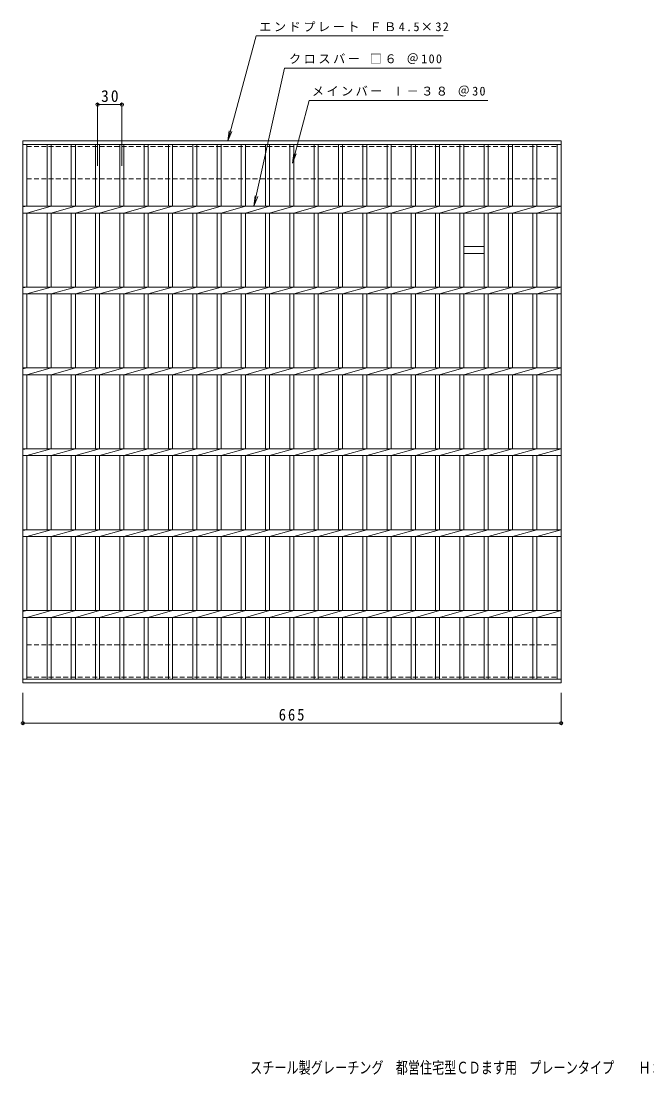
# Model space of a CAD drawing. Units: millimetres, scale not verified. Extents: x -714 to 832, y -677 to 626.
# Drawn here: x -714 to 59, y -677 to 626 of the extents above; entities that cross this region are included whole.
import ezdxf
from ezdxf.enums import TextEntityAlignment as Align

# ---------------------------------------------------------------- set-up
doc = ezdxf.new("R2010")
doc.units = ezdxf.units.MM
doc.header["$LTSCALE"] = 5
doc.header["$PDMODE"] = 32
doc.header["$PDSIZE"] = 4
doc.linetypes.add('DASHED1', pattern=[1.8, 1.2, -0.6])
for name, color, linetype, lineweight in [('1-1_1-1ﾚｲﾔ', 2, 'Continuous', 9), ('1-2_1-2ﾚｲﾔ', 3, 'Continuous', 9), ('1-4_1-4ﾚｲﾔ', 7, 'Continuous', 9), ('F-5_F-5ﾚｲﾔ', 2, 'Continuous', 9)]:
    doc.layers.add(name, color=color, linetype=linetype, lineweight=lineweight)
doc.styles.add('ＭＳ ゴシック', font='')
doc.styles.get('ＭＳ ゴシック').set_extended_font_data('MS Gothic')

msp = doc.modelspace()

# ---------------------------------------------------------------- linework, layer by layer
at = {"layer": '1-1_1-1ﾚｲﾔ', "linetype": 'DASHED1'}
for p, q in [((-707.027, 431.256), (-707.027, 471.256)), ((-707.027, 431.256), (-52.027, 431.256)), ((-707.027, -144.744), (-707.027, -184.744)), ((-707.027, -144.744), (-52.027, -144.744))]:
    msp.add_line(p, q, dxfattribs=at)
for points in [[(-707.027, 471.256), (-52.027, 471.256), (-52.027, 431.256)], [(-707.027, -184.744), (-52.027, -184.744), (-52.027, -144.744)]]:
    msp.add_lwpolyline(points, dxfattribs=at)
at = {"layer": '1-2_1-2ﾚｲﾔ'}
for p, q in [((-712.027, 478.256), (-47.027, 478.256)), ((-712.027, -191.744), (-712.027, 478.256)), ((-712.027, 473.756), (-47.027, 473.756)), ((-707.027, 397.496), (-707.027, 473.756)), ((-682.026, 473.756), (-682.026, 397.496)), ((-677.027, 473.756), (-677.027, 397.496)), ((-652.027, 473.756), (-652.027, 397.496)), ((-647.026, 473.756), (-647.026, 397.496)), ((-622.027, 473.756), (-622.027, 397.496)), ((-617.027, 473.756), (-617.027, 397.496)), ((-592.026, 473.756), (-592.026, 397.496)), ((-587.027, 473.756), (-587.027, 397.496)), ((-562.027, 473.756), (-562.027, 397.496)), ((-557.027, 473.756), (-557.027, 397.496)), ((-532.026, 473.756), (-532.026, 397.496)), ((-527.027, 473.756), (-527.027, 397.496)), ((-502.027, 473.756), (-502.027, 397.496)), ((-497.027, 473.756), (-497.027, 397.496)), ((-472.027, 473.756), (-472.027, 397.496)), ((-467.027, 473.756), (-467.027, 397.496)), ((-442.027, 473.756), (-442.027, 397.496)), ((-437.027, 473.756), (-437.027, 397.496)), ((-412.027, 473.756), (-412.027, 397.496)), ((-407.027, 473.756), (-407.027, 397.496)), ((-382.027, 473.756), (-382.027, 397.496)), ((-377.027, 473.756), (-377.027, 397.496)), ((-352.027, 473.756), (-352.027, 397.496)), ((-347.027, 473.756), (-347.027, 397.496)), ((-322.027, 473.756), (-322.027, 397.496)), ((-317.027, 473.756), (-317.027, 397.496)), ((-292.026, 473.756), (-292.026, 397.496)), ((-287.027, 473.756), (-287.027, 397.496)), ((-262.026, 473.756), (-262.026, 397.496)), ((-257.027, 473.756), (-257.027, 397.496)), ((-232.027, 473.756), (-232.027, 397.496)), ((-227.028, 473.756), (-227.028, 397.496)), ((-202.027, 473.756), (-202.027, 397.496)), ((-197.028, 473.756), (-197.028, 397.496)), ((-172.028, 473.756), (-172.028, 397.496)), ((-167.028, 473.756), (-167.028, 397.496)), ((-142.028, 473.756), (-142.028, 397.496)), ((-137.029, 473.756), (-137.029, 397.496)), ((-112.028, 473.756), (-112.028, 397.496)), ((-107.029, 473.756), (-107.029, 397.496)), ((-82.029, 473.756), (-82.029, 397.496)), ((-77.03, 473.756), (-77.03, 397.496)), ((-52.027, 473.756), (-52.027, 397.496)), ((-47.027, 478.256), (-47.027, -191.744)), ((-712.027, 397.496), (-47.027, 397.496)), ((-707.027, 397.496), (-712.027, 396.496)), ((-677.027, 397.496), (-707.027, 389.016)), ((-647.026, 397.496), (-677.027, 389.016)), ((-617.027, 397.496), (-647.026, 389.016)), ((-587.027, 397.496), (-617.027, 389.016)), ((-557.027, 397.496), (-587.027, 389.016)), ((-527.027, 397.496), (-557.027, 389.016)), ((-497.027, 397.496), (-527.027, 389.016)), ((-467.027, 397.496), (-497.027, 389.016)), ((-437.027, 397.496), (-467.027, 389.016)), ((-407.027, 397.496), (-437.027, 389.016)), ((-377.027, 397.496), (-407.027, 389.016)), ((-347.027, 397.496), (-377.027, 389.016)), ((-317.027, 397.496), (-347.027, 389.016)), ((-287.027, 397.496), (-317.027, 389.016)), ((-257.027, 397.496), (-287.027, 389.016)), ((-227.026, 397.496), (-257.027, 389.016)), ((-712.027, 389.016), (-47.027, 389.016)), ((-707.027, 297.496), (-707.027, 389.016)), ((-682.026, 389.016), (-682.026, 297.496)), ((-677.027, 389.016), (-677.027, 297.496)), ((-652.027, 389.016), (-652.027, 297.496)), ((-647.026, 389.016), (-647.026, 297.496)), ((-622.027, 389.016), (-622.027, 297.496)), ((-617.027, 389.016), (-617.027, 297.496)), ((-592.026, 389.016), (-592.026, 297.496)), ((-587.027, 389.016), (-587.027, 297.496)), ((-562.027, 389.016), (-562.027, 297.496)), ((-557.027, 389.016), (-557.027, 297.496)), ((-532.026, 389.016), (-532.026, 297.496)), ((-527.027, 389.016), (-527.027, 297.496)), ((-502.027, 389.016), (-502.027, 297.496)), ((-497.027, 389.016), (-497.027, 297.496)), ((-472.027, 389.016), (-472.027, 297.496)), ((-467.027, 389.016), (-467.027, 297.496)), ((-442.027, 389.016), (-442.027, 297.496)), ((-437.027, 389.016), (-437.027, 297.496)), ((-412.027, 389.016), (-412.027, 297.496)), ((-407.027, 389.016), (-407.027, 297.496)), ((-382.027, 389.016), (-382.027, 297.496)), ((-377.027, 389.016), (-377.027, 297.496)), ((-352.027, 389.016), (-352.027, 297.496)), ((-347.027, 389.016), (-347.027, 297.496)), ((-322.027, 389.016), (-322.027, 297.496)), ((-317.027, 389.016), (-317.027, 297.496)), ((-292.026, 389.016), (-292.026, 297.496)), ((-287.027, 389.016), (-287.027, 297.496)), ((-262.026, 389.016), (-262.026, 297.496)), ((-257.027, 389.016), (-257.027, 297.496)), ((-232.027, 389.016), (-232.027, 297.496)), ((-202.027, 389.016), (-202.027, 297.496)), ((-172.028, 389.016), (-172.028, 297.496)), ((-142.028, 389.016), (-142.028, 297.496)), ((-112.028, 389.016), (-112.028, 297.496)), ((-82.029, 389.016), (-82.029, 297.496)), ((-52.027, 389.016), (-52.027, 297.496)), ((-167.028, 347.496), (-142.028, 347.496)), ((-167.028, 339.016), (-142.028, 339.016)), ((-712.027, 297.496), (-47.027, 297.496)), ((-707.027, 297.496), (-712.027, 296.496)), ((-712.027, 289.016), (-47.027, 289.016)), ((-677.027, 297.496), (-707.027, 289.016)), ((-707.027, 197.496), (-707.027, 289.016)), ((-682.026, 289.016), (-682.026, 197.496)), ((-647.026, 297.496), (-677.027, 289.016)), ((-677.027, 289.016), (-677.027, 197.496)), ((-652.027, 289.016), (-652.027, 197.496)), ((-617.027, 297.496), (-647.026, 289.016)), ((-647.026, 289.016), (-647.026, 197.496)), ((-622.027, 289.016), (-622.027, 197.496)), ((-587.027, 297.496), (-617.027, 289.016)), ((-617.027, 289.016), (-617.027, 197.496)), ((-592.026, 289.016), (-592.026, 197.496)), ((-557.027, 297.496), (-587.027, 289.016)), ((-587.027, 289.016), (-587.027, 197.496)), ((-562.027, 289.016), (-562.027, 197.496)), ((-527.027, 297.496), (-557.027, 289.016)), ((-557.027, 289.016), (-557.027, 197.496)), ((-532.026, 289.016), (-532.026, 197.496)), ((-497.027, 297.496), (-527.027, 289.016)), ((-527.027, 289.016), (-527.027, 197.496)), ((-502.027, 289.016), (-502.027, 197.496)), ((-467.027, 297.496), (-497.027, 289.016)), ((-497.027, 289.016), (-497.027, 197.496)), ((-472.027, 289.016), (-472.027, 197.496)), ((-437.027, 297.496), (-467.027, 289.016)), ((-467.027, 289.016), (-467.027, 197.496)), ((-442.027, 289.016), (-442.027, 197.496)), ((-407.027, 297.496), (-437.027, 289.016)), ((-437.027, 289.016), (-437.027, 197.496)), ((-412.027, 289.016), (-412.027, 197.496)), ((-377.027, 297.496), (-407.027, 289.016)), ((-407.027, 289.016), (-407.027, 197.496)), ((-382.027, 289.016), (-382.027, 197.496)), ((-347.027, 297.496), (-377.027, 289.016)), ((-377.027, 289.016), (-377.027, 197.496)), ((-352.027, 289.016), (-352.027, 197.496)), ((-317.027, 297.496), (-347.027, 289.016)), ((-347.027, 289.016), (-347.027, 197.496)), ((-322.027, 289.016), (-322.027, 197.496)), ((-287.027, 297.496), (-317.027, 289.016)), ((-317.027, 289.016), (-317.027, 197.496)), ((-292.026, 289.016), (-292.026, 197.496)), ((-257.027, 297.496), (-287.027, 289.016)), ((-287.027, 289.016), (-287.027, 197.496)), ((-262.026, 289.016), (-262.026, 197.496)), ((-227.026, 297.496), (-257.027, 289.016)), ((-257.027, 289.016), (-257.027, 197.496)), ((-232.027, 289.016), (-232.027, 197.496)), ((-202.027, 289.016), (-202.027, 197.496)), ((-172.028, 289.016), (-172.028, 197.496)), ((-142.028, 289.016), (-142.028, 197.496)), ((-112.028, 289.016), (-112.028, 197.496)), ((-82.029, 289.016), (-82.029, 197.496)), ((-52.027, 289.016), (-52.027, 197.496)), ((-712.027, 197.496), (-47.027, 197.496)), ((-707.027, 197.496), (-712.027, 196.496)), ((-677.027, 197.496), (-707.027, 189.016)), ((-647.026, 197.496), (-677.027, 189.016)), ((-617.027, 197.496), (-647.026, 189.016)), ((-587.027, 197.496), (-617.027, 189.016)), ((-557.027, 197.496), (-587.027, 189.016)), ((-527.027, 197.496), (-557.027, 189.016)), ((-497.027, 197.496), (-527.027, 189.016)), ((-467.027, 197.496), (-497.027, 189.016)), ((-437.027, 197.496), (-467.027, 189.016)), ((-407.027, 197.496), (-437.027, 189.016)), ((-377.027, 197.496), (-407.027, 189.016)), ((-347.027, 197.496), (-377.027, 189.016)), ((-317.027, 197.496), (-347.027, 189.016)), ((-287.027, 197.496), (-317.027, 189.016)), ((-257.027, 197.496), (-287.027, 189.016)), ((-227.026, 197.496), (-257.027, 189.016)), ((-197.027, 197.496), (-227.028, 189.016)), ((-167.027, 197.496), (-197.028, 189.016)), ((-137.028, 197.496), (-167.028, 189.016)), ((-107.028, 197.496), (-137.029, 189.016)), ((-77.028, 197.496), (-107.029, 189.016)), ((-47.029, 197.496), (-77.03, 189.016)), ((-712.027, 189.016), (-47.027, 189.016)), ((-707.027, 97.496), (-707.027, 189.016)), ((-682.026, 189.016), (-682.026, 97.496)), ((-677.027, 189.016), (-677.027, 97.496)), ((-652.027, 189.016), (-652.027, 97.496)), ((-647.026, 189.016), (-647.026, 97.496)), ((-622.027, 189.016), (-622.027, 97.496)), ((-617.027, 189.016), (-617.027, 97.496)), ((-592.026, 189.016), (-592.026, 97.496)), ((-587.027, 189.016), (-587.027, 97.496)), ((-562.027, 189.016), (-562.027, 97.496)), ((-557.027, 189.016), (-557.027, 97.496)), ((-532.026, 189.016), (-532.026, 97.496)), ((-527.027, 189.016), (-527.027, 97.496)), ((-502.027, 189.016), (-502.027, 97.496)), ((-497.027, 189.016), (-497.027, 97.496)), ((-472.027, 189.016), (-472.027, 97.496)), ((-467.027, 189.016), (-467.027, 97.496)), ((-442.027, 189.016), (-442.027, 97.496)), ((-437.027, 189.016), (-437.027, 97.496)), ((-412.027, 189.016), (-412.027, 97.496)), ((-407.027, 189.016), (-407.027, 97.496)), ((-382.027, 189.016), (-382.027, 97.496)), ((-377.027, 189.016), (-377.027, 97.496)), ((-352.027, 189.016), (-352.027, 97.496)), ((-347.027, 189.016), (-347.027, 97.496)), ((-322.027, 189.016), (-322.027, 97.496)), ((-317.027, 189.016), (-317.027, 97.496)), ((-292.026, 189.016), (-292.026, 97.496)), ((-287.027, 189.016), (-287.027, 97.496)), ((-262.026, 189.016), (-262.026, 97.496)), ((-257.027, 189.016), (-257.027, 97.496)), ((-232.027, 189.016), (-232.027, 97.496)), ((-227.028, 189.016), (-227.028, 97.496)), ((-202.027, 189.016), (-202.027, 97.496)), ((-197.028, 189.016), (-197.028, 97.496)), ((-172.028, 189.016), (-172.028, 97.496)), ((-167.028, 189.016), (-167.028, 97.496)), ((-142.028, 189.016), (-142.028, 97.496)), ((-137.029, 189.016), (-137.029, 97.496)), ((-112.028, 189.016), (-112.028, 97.496)), ((-107.029, 189.016), (-107.029, 97.496)), ((-82.029, 189.016), (-82.029, 97.496)), ((-77.03, 189.016), (-77.03, 97.496)), ((-52.027, 189.016), (-52.027, 97.496)), ((-712.027, 97.496), (-47.027, 97.496)), ((-707.027, 97.496), (-712.027, 96.496)), ((-677.027, 97.496), (-707.027, 89.016)), ((-647.026, 97.496), (-677.027, 89.016)), ((-617.027, 97.496), (-647.026, 89.016)), ((-587.027, 97.496), (-617.027, 89.016)), ((-557.027, 97.496), (-587.027, 89.016)), ((-527.027, 97.496), (-557.027, 89.016)), ((-497.027, 97.496), (-527.027, 89.016)), ((-467.027, 97.496), (-497.027, 89.016)), ((-437.027, 97.496), (-467.027, 89.016)), ((-407.027, 97.496), (-437.027, 89.016)), ((-377.027, 97.496), (-407.027, 89.016)), ((-347.027, 97.496), (-377.027, 89.016)), ((-317.027, 97.496), (-347.027, 89.016)), ((-287.027, 97.496), (-317.027, 89.016)), ((-257.027, 97.496), (-287.027, 89.016)), ((-227.026, 97.496), (-257.027, 89.016)), ((-197.027, 97.496), (-227.028, 89.016)), ((-167.027, 97.496), (-197.028, 89.016)), ((-137.028, 97.496), (-167.028, 89.016)), ((-107.028, 97.496), (-137.029, 89.016)), ((-77.028, 97.496), (-107.029, 89.016)), ((-47.029, 97.496), (-77.03, 89.016)), ((-712.027, 89.016), (-47.027, 89.016)), ((-707.027, -2.504), (-707.027, 89.016)), ((-682.026, 89.016), (-682.026, -2.504)), ((-677.027, 89.016), (-677.027, -2.504)), ((-652.027, 89.016), (-652.027, -2.504)), ((-647.026, 89.016), (-647.026, -2.504)), ((-622.027, 89.016), (-622.027, -2.504)), ((-617.027, 89.016), (-617.027, -2.504)), ((-592.026, 89.016), (-592.026, -2.504)), ((-587.027, 89.016), (-587.027, -2.504)), ((-562.027, 89.016), (-562.027, -2.504)), ((-557.027, 89.016), (-557.027, -2.504)), ((-532.026, 89.016), (-532.026, -2.504)), ((-527.027, 89.016), (-527.027, -2.504)), ((-502.027, 89.016), (-502.027, -2.504)), ((-497.027, 89.016), (-497.027, -2.504)), ((-472.027, 89.016), (-472.027, -2.504)), ((-467.027, 89.016), (-467.027, -2.504)), ((-442.027, 89.016), (-442.027, -2.504)), ((-437.027, 89.016), (-437.027, -2.504)), ((-412.027, 89.016), (-412.027, -2.504)), ((-407.027, 89.016), (-407.027, -2.504)), ((-382.027, 89.016), (-382.027, -2.504)), ((-377.027, 89.016), (-377.027, -2.504)), ((-352.027, 89.016), (-352.027, -2.504)), ((-347.027, 89.016), (-347.027, -2.504)), ((-322.027, 89.016), (-322.027, -2.504)), ((-317.027, 89.016), (-317.027, -2.504)), ((-292.026, 89.016), (-292.026, -2.504)), ((-287.027, 89.016), (-287.027, -2.504)), ((-262.026, 89.016), (-262.026, -2.504)), ((-257.027, 89.016), (-257.027, -2.504)), ((-232.027, 89.016), (-232.027, -2.504)), ((-227.028, 89.016), (-227.028, -2.504)), ((-202.027, 89.016), (-202.027, -2.504)), ((-197.028, 89.016), (-197.028, -2.504)), ((-172.028, 89.016), (-172.028, -2.504)), ((-167.028, 89.016), (-167.028, -2.504)), ((-142.028, 89.016), (-142.028, -2.504)), ((-137.029, 89.016), (-137.029, -2.504)), ((-112.028, 89.016), (-112.028, -2.504)), ((-107.029, 89.016), (-107.029, -2.504)), ((-82.029, 89.016), (-82.029, -2.504)), ((-77.03, 89.016), (-77.03, -2.504)), ((-52.027, 89.016), (-52.027, -2.504)), ((-712.027, -2.504), (-47.027, -2.504)), ((-707.027, -2.504), (-712.027, -3.504)), ((-712.027, -10.984), (-47.027, -10.984)), ((-677.027, -2.504), (-707.027, -10.984)), ((-707.027, -102.504), (-707.027, -10.984)), ((-682.026, -10.984), (-682.026, -102.504)), ((-647.026, -2.504), (-677.027, -10.984)), ((-677.027, -10.984), (-677.027, -102.504)), ((-652.027, -10.984), (-652.027, -102.504)), ((-617.027, -2.504), (-647.026, -10.984)), ((-647.026, -10.984), (-647.026, -102.504)), ((-622.027, -10.984), (-622.027, -102.504)), ((-587.027, -2.504), (-617.027, -10.984)), ((-617.027, -10.984), (-617.027, -102.504)), ((-592.026, -10.984), (-592.026, -102.504)), ((-557.027, -2.504), (-587.027, -10.984)), ((-587.027, -10.984), (-587.027, -102.504)), ((-562.027, -10.984), (-562.027, -102.504)), ((-527.027, -2.504), (-557.027, -10.984)), ((-557.027, -10.984), (-557.027, -102.504)), ((-532.026, -10.984), (-532.026, -102.504)), ((-497.027, -2.504), (-527.027, -10.984)), ((-527.027, -10.984), (-527.027, -102.504)), ((-502.027, -10.984), (-502.027, -102.504)), ((-467.027, -2.504), (-497.027, -10.984)), ((-497.027, -10.984), (-497.027, -102.504)), ((-472.027, -10.984), (-472.027, -102.504)), ((-437.027, -2.504), (-467.027, -10.984)), ((-467.027, -10.984), (-467.027, -102.504)), ((-442.027, -10.984), (-442.027, -102.504)), ((-407.027, -2.504), (-437.027, -10.984)), ((-437.027, -10.984), (-437.027, -102.504)), ((-412.027, -10.984), (-412.027, -102.504)), ((-377.027, -2.504), (-407.027, -10.984)), ((-407.027, -10.984), (-407.027, -102.504)), ((-382.027, -10.984), (-382.027, -102.504)), ((-347.027, -2.504), (-377.027, -10.984)), ((-377.027, -10.984), (-377.027, -102.504)), ((-352.027, -10.984), (-352.027, -102.504)), ((-317.027, -2.504), (-347.027, -10.984)), ((-347.027, -10.984), (-347.027, -102.504)), ((-322.027, -10.984), (-322.027, -102.504)), ((-287.027, -2.504), (-317.027, -10.984)), ((-317.027, -10.984), (-317.027, -102.504)), ((-292.026, -10.984), (-292.026, -102.504)), ((-257.027, -2.504), (-287.027, -10.984)), ((-287.027, -10.984), (-287.027, -102.504)), ((-262.026, -10.984), (-262.026, -102.504)), ((-227.026, -2.504), (-257.027, -10.984)), ((-257.027, -10.984), (-257.027, -102.504)), ((-232.027, -10.984), (-232.027, -102.504)), ((-197.027, -2.504), (-227.028, -10.984)), ((-227.028, -10.984), (-227.028, -102.504)), ((-202.027, -10.984), (-202.027, -102.504)), ((-167.027, -2.504), (-197.028, -10.984)), ((-197.028, -10.984), (-197.028, -102.504)), ((-172.028, -10.984), (-172.028, -102.504)), ((-137.028, -2.504), (-167.028, -10.984)), ((-167.028, -10.984), (-167.028, -102.504)), ((-142.028, -10.984), (-142.028, -102.504)), ((-107.028, -2.504), (-137.029, -10.984)), ((-137.029, -10.984), (-137.029, -102.504)), ((-112.028, -10.984), (-112.028, -102.504)), ((-77.028, -2.504), (-107.029, -10.984)), ((-107.029, -10.984), (-107.029, -102.504)), ((-82.029, -10.984), (-82.029, -102.504)), ((-47.029, -2.504), (-77.03, -10.984)), ((-77.03, -10.984), (-77.03, -102.504)), ((-52.027, -10.984), (-52.027, -102.504)), ((-712.027, -102.504), (-47.027, -102.504)), ((-707.027, -102.504), (-712.027, -103.504)), ((-677.027, -102.504), (-707.027, -110.984)), ((-647.026, -102.504), (-677.027, -110.984)), ((-617.027, -102.504), (-647.026, -110.984)), ((-587.027, -102.504), (-617.027, -110.984)), ((-557.027, -102.504), (-587.027, -110.984)), ((-527.027, -102.504), (-557.027, -110.984)), ((-497.027, -102.504), (-527.027, -110.984)), ((-467.027, -102.504), (-497.027, -110.984)), ((-437.027, -102.504), (-467.027, -110.984)), ((-407.027, -102.504), (-437.027, -110.984)), ((-377.027, -102.504), (-407.027, -110.984)), ((-347.027, -102.504), (-377.027, -110.984)), ((-317.027, -102.504), (-347.027, -110.984)), ((-287.027, -102.504), (-317.027, -110.984)), ((-257.027, -102.504), (-287.027, -110.984)), ((-227.026, -102.504), (-257.027, -110.984)), ((-197.027, -102.504), (-227.028, -110.984)), ((-167.027, -102.504), (-197.028, -110.984)), ((-137.028, -102.504), (-167.028, -110.984)), ((-107.028, -102.504), (-137.029, -110.984)), ((-77.028, -102.504), (-107.029, -110.984)), ((-47.029, -102.504), (-77.03, -110.984)), ((-712.027, -110.984), (-47.027, -110.984)), ((-707.027, -187.244), (-707.027, -110.984)), ((-682.026, -110.984), (-682.026, -187.244)), ((-677.027, -110.984), (-677.027, -187.244)), ((-652.027, -110.984), (-652.027, -187.244)), ((-647.026, -110.984), (-647.026, -187.244)), ((-622.027, -110.984), (-622.027, -187.244)), ((-617.027, -110.984), (-617.027, -187.244)), ((-592.026, -110.984), (-592.026, -187.244)), ((-587.027, -110.984), (-587.027, -187.244)), ((-562.027, -110.984), (-562.027, -187.244)), ((-557.027, -110.984), (-557.027, -187.244)), ((-532.026, -110.984), (-532.026, -187.244)), ((-527.027, -110.984), (-527.027, -187.244)), ((-502.027, -110.984), (-502.027, -187.244)), ((-497.027, -110.984), (-497.027, -187.244)), ((-472.027, -110.984), (-472.027, -187.244)), ((-467.027, -110.984), (-467.027, -187.244)), ((-442.027, -110.984), (-442.027, -187.244)), ((-437.027, -110.984), (-437.027, -187.244)), ((-412.027, -110.984), (-412.027, -187.244)), ((-407.027, -110.984), (-407.027, -187.244)), ((-382.027, -110.984), (-382.027, -187.244)), ((-377.027, -110.984), (-377.027, -187.244)), ((-352.027, -110.984), (-352.027, -187.244)), ((-347.027, -110.984), (-347.027, -187.244)), ((-322.027, -110.984), (-322.027, -187.244)), ((-317.027, -110.984), (-317.027, -187.244)), ((-292.026, -110.984), (-292.026, -187.244)), ((-287.027, -110.984), (-287.027, -187.244)), ((-262.026, -110.984), (-262.026, -187.244)), ((-257.027, -110.984), (-257.027, -187.244)), ((-232.027, -110.984), (-232.027, -187.244)), ((-227.028, -110.984), (-227.028, -187.244)), ((-202.027, -110.984), (-202.027, -187.244)), ((-197.028, -110.984), (-197.028, -187.244)), ((-172.028, -110.984), (-172.028, -187.244)), ((-167.028, -110.984), (-167.028, -187.244)), ((-142.028, -110.984), (-142.028, -187.244)), ((-137.029, -110.984), (-137.029, -187.244)), ((-112.028, -110.984), (-112.028, -187.244)), ((-107.029, -110.984), (-107.029, -187.244)), ((-82.029, -110.984), (-82.029, -187.244)), ((-77.03, -110.984), (-77.03, -187.244)), ((-52.027, -110.984), (-52.027, -187.244)), ((-47.027, -187.244), (-712.027, -187.244)), ((-47.027, -191.744), (-712.027, -191.744))]:
    msp.add_line(p, q, dxfattribs=at)
for points in [[(-197.027, 397.496), (-227.028, 389.016), (-227.028, 297.496)], [(-167.027, 397.496), (-197.028, 389.016), (-197.028, 297.496)], [(-137.028, 397.496), (-167.028, 389.016), (-167.028, 297.496)], [(-107.028, 397.496), (-137.029, 389.016), (-137.029, 297.496)], [(-77.028, 397.496), (-107.029, 389.016), (-107.029, 297.496)], [(-47.029, 397.496), (-77.03, 389.016), (-77.03, 297.496)], [(-197.027, 297.496), (-227.028, 289.016), (-227.028, 197.496)], [(-167.027, 297.496), (-197.028, 289.016), (-197.028, 197.496)], [(-137.028, 297.496), (-167.028, 289.016), (-167.028, 197.496)], [(-107.028, 297.496), (-137.029, 289.016), (-137.029, 197.496)], [(-77.028, 297.496), (-107.029, 289.016), (-107.029, 197.496)], [(-47.029, 297.496), (-77.03, 289.016), (-77.03, 197.496)]]:
    msp.add_lwpolyline(points, dxfattribs=at)
at = {"layer": '1-4_1-4ﾚｲﾔ'}
for p, q in [((-426.432, 397.496), (-388.716, 568.256)), ((-388.716, 568.256), (-195.077, 568.256)), ((-619.527, 447.481), (-619.527, 524.638)), ((-619.527, 523.138), (-589.527, 523.138)), ((-589.527, 447.481), (-589.527, 524.638)), ((-378.932, 450.626), (-358.131, 528.256)), ((-358.131, 528.256), (-137.326, 528.256)), ((-458.49, 478.256), (-456.858, 490.649)), ((-458.49, 478.256), (-453.706, 489.805)), ((-378.932, 450.626), (-377.301, 463.019)), ((-378.932, 450.626), (-374.149, 462.174)), ((-426.432, 397.496), (-424.801, 410.389)), ((-426.432, 397.496), (-421.649, 409.544)), ((-712.027, -204.244), (-712.027, -243.244)), ((-47.027, -204.244), (-47.027, -243.244)), ((-712.027, -241.744), (-47.027, -241.744))]:
    msp.add_line(p, q, dxfattribs=at)
msp.add_lwpolyline([(-458.49, 478.256), (-423.657, 608.256), (-192.619, 608.256)], dxfattribs=at)
for p in [(-619.527, 523.138), (-589.527, 523.138), (-712.027, -241.744), (-47.027, -241.744)]:
    msp.add_point(p, dxfattribs=at)

# ---------------------------------------------------------------- texts
at = {"layer": '1-4_1-4ﾚｲﾔ', "char_height": 11, "attachment_point": 7, "style": 'ＭＳ ゴシック'}
for s, insert in [('\\T1.21;エンドプレート\\~ＦＢ4.5×32', (-419.936, 613.256)), ('\\T1.21;クロスバー\\~□６\\~＠100', (-383.074, 573.256)), ('\\T1.2;メインバー\\~Ⅰ－３８\\~＠30', (-354.813, 533.256))]:
    msp.add_mtext(s, dxfattribs=dict(at, insert=insert))
at = {"layer": '1-4_1-4ﾚｲﾔ', "color": 2, "char_height": 14.66, "attachment_point": 7, "style": 'ＭＳ ゴシック'}
for s, insert in [('\\T1.27;\\W0.95;30', (-615.152, 526.138)), ('\\T1.27;\\W0.9;665', (-395.777, -238.744))]:
    msp.add_mtext(s, dxfattribs=dict(at, insert=insert))
at = {"layer": 'F-5_F-5ﾚｲﾔ', "style": 'ＭＳ ゴシック', "width": 0.75}
msp.add_text('スチール製グレーチング\u3000都営住宅型ＣＤます用\u3000プレーンタイプ\u3000\u3000ＨＳＣＤ\u3000６００', height=14.66, dxfattribs=at).set_placement((-431.25, -679.373), align=Align.BOTTOM_LEFT)

doc.saveas('drawing.dxf')
